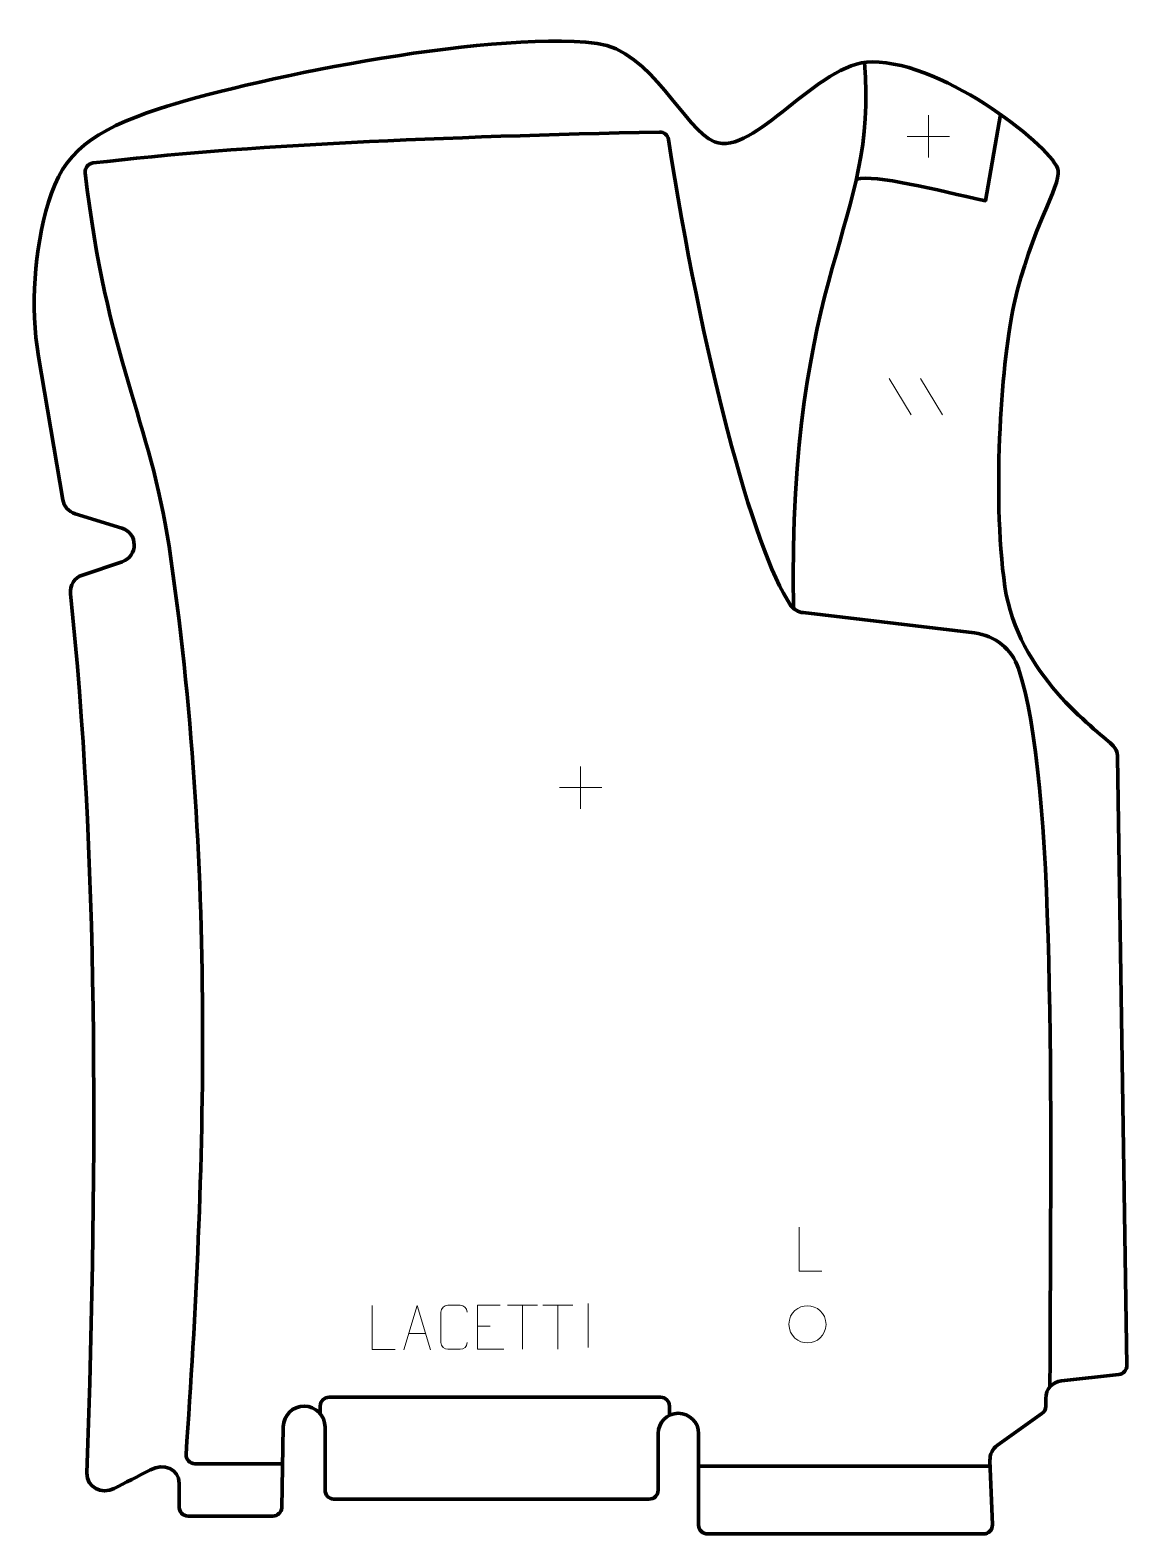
# Model space of a CAD drawing. Header units: millimetres. Extents: x -311 to 309, y -422 to 429.
import ezdxf

# ---------------------------------------------------------------- set-up
doc = ezdxf.new("R2010")
doc.units = ezdxf.units.MM
doc.header["$MEASUREMENT"] = 0
doc.layers.add('layer 1', color=7, linetype='Continuous')
doc.layers.add('layer 2', color=7, linetype='Continuous')

msp = doc.modelspace()

# ---------------------------------------------------------------- linework, layer by layer
at = {"layer": 'layer 1', "color": 12, "lineweight": 200}
msp.add_open_spline([(-174.0135, -412.3635), (-174.0135, -412.3635), (-222.0784, -412.3635), (-222.0784, -412.3635), (-222.0784, -412.3635), (-225.0089, -412.3635), (-227.1856, -409.8566), (-227.06, -406.9219), (-227.06, -406.9219), (-226.9206, -403.6754), (-227.0367, -397.1729), (-227.06, -393.9232), (-227.06, -393.9232), (-227.1203, -385.4806), (-235.944, -382.1666), (-243.3717, -386.1492), (-243.3717, -386.1492), (-249.8342, -389.6149), (-258.2684, -393.9239), (-263.7665, -396.7698), (-263.7665, -396.7698), (-270.966, -400.4965), (-279.5152, -396.1624), (-279.2383, -388.0458), (-279.2383, -388.0458), (-272.9976, -205.0608), (-273.2019, -34.3799), (-288.6035, 109.7017), (-288.6035, 109.7017), (-289.1055, 114.3979), (-286.2751, 118.808), (-281.8008, 120.2902), (-281.8008, 120.2902), (-281.8008, 120.2902), (-259.397, 127.8457), (-259.397, 127.8457), (-259.397, 127.8457), (-250.1461, 130.9108), (-250.2854, 144.0747), (-259.5991, 146.9425), (-259.5991, 146.9425), (-259.5991, 146.9425), (-285.9813, 155.0651), (-285.9813, 155.0651), (-285.9813, 155.0651), (-289.5941, 156.1776), (-292.2723, 159.2362), (-292.9042, 162.971), (-292.9042, 162.971), (-292.9042, 162.971), (-306.6177, 244.0637), (-306.6177, 244.0637), (-306.6177, 244.0637), (-311.4264, 272.498), (-309.0099, 304.2319), (-301.0509, 331.4086), (-301.0509, 331.4086), (-292.7913, 359.6113), (-275.8378, 371.8998), (-238.5658, 384.2267), (-238.5658, 384.2267), (-191.8679, 399.6715), (-55.8079, 428.8225), (9.397, 421.2864), (9.397, 421.2864), (39.5987, 417.7957), (59.2696, 372.0048), (75.727, 365.5679), (75.727, 365.5679), (98.4028, 356.699), (133.6196, 410.7313), (164.9395, 410.826), (164.9395, 410.826), (206.6622, 410.9526), (268.6636, 360.9513), (270.2102, 349.3778), (270.2102, 349.3778), (271.5067, 339.6723), (255.1709, 317.4095), (245.1316, 273.1217), (245.1316, 273.1217), (238.8772, 245.531), (232.343, 167.6676), (240.1161, 113.7385), (240.1161, 113.7385), (247.2221, 64.4348), (291.3656, 33.0514), (300.6493, 24.4161), (300.6493, 24.4161), (302.6492, 22.5556), (303.8031, 19.9579), (303.8447, 17.223), (303.8447, 17.223), (303.8447, 17.223), (309.0838, -327.1754), (309.0838, -327.1754), (309.0838, -327.1754), (309.123, -329.7607), (307.1933, -331.9514), (304.629, -332.2333), (304.629, -332.2333), (304.629, -332.2333), (272.0926, -335.8071), (272.0926, -335.8071), (272.0926, -335.8071), (267.0214, -336.3641), (263.1818, -340.6571), (263.1818, -345.7698), (263.1818, -345.7698), (263.1818, -345.7698), (263.1818, -350.2383), (263.1818, -350.2383), (263.1818, -350.2383), (263.1818, -351.859), (262.3997, -353.38), (261.0817, -354.3202), (261.0817, -354.3202), (261.0817, -354.3202), (235.8306, -372.3397), (235.8306, -372.3397), (235.8306, -372.3397), (233.0846, -374.2992), (231.5084, -377.5135), (231.6378, -380.8891), (231.6378, -380.8891), (231.6378, -380.8891), (233.0345, -417.2873), (233.0345, -417.2873), (233.0345, -417.2873), (233.1438, -420.1282), (230.8751, -422.4911), (228.0384, -422.4911), (228.0384, -422.4911), (228.0384, -422.4911), (71.8172, -422.4911), (71.8172, -422.4911), (71.8172, -422.4911), (69.056, -422.4911), (66.8172, -420.2474), (66.8172, -417.48), (66.8172, -417.48), (66.8172, -417.48), (66.8172, -365.6918), (66.8172, -365.6918), (66.8172, -365.6918), (66.8172, -359.3236), (61.6494, -354.1703), (55.2952, -354.2029), (55.2952, -354.2029), (48.9871, -354.235), (43.8902, -359.3692), (43.8902, -365.6918), (43.8902, -365.6918), (43.8902, -365.6918), (43.8902, -397.7665), (43.8902, -397.7665), (43.8902, -397.7665), (43.8902, -400.6054), (41.5393, -402.8774), (38.7086, -402.7742), (38.7086, -402.7742), (38.7086, -402.7742), (-139.7182, -402.7742), (-139.7182, -402.7742), (-139.7182, -402.7742), (-142.4071, -402.6763), (-144.5364, -400.4632), (-144.5364, -397.7665), (-144.5364, -397.7665), (-144.5364, -397.7665), (-144.5364, -362.0055), (-144.5364, -362.0055), (-144.5364, -362.0055), (-144.5364, -355.4665), (-149.8253, -350.1657), (-156.3495, -350.1657), (-156.3495, -350.1657), (-156.3495, -350.1657), (-156.3499, -350.1657), (-156.3499, -350.1657), (-156.3499, -350.1657), (-162.787, -350.1657), (-168.0392, -355.3314), (-168.1609, -361.7816), (-168.1609, -361.7816), (-168.1609, -361.7816), (-169.0259, -407.7076), (-169.0259, -407.7076), (-169.0259, -407.7076), (-169.2122, -410.3308), (-171.3899, -412.3635), (-174.0135, -412.3635)], degree=3, knots=[0, 0, 0, 0, 0.02040816, 0.02040816, 0.02040816, 0.02040816, 0.04081633, 0.04081633, 0.04081633, 0.04081633, 0.06122449, 0.06122449, 0.06122449, 0.06122449, 0.08163265, 0.08163265, 0.08163265, 0.08163265, 0.10204082, 0.10204082, 0.10204082, 0.10204082, 0.12244898, 0.12244898, 0.12244898, 0.12244898, 0.14285714, 0.14285714, 0.14285714, 0.14285714, 0.16326531, 0.16326531, 0.16326531, 0.16326531, 0.18367347, 0.18367347, 0.18367347, 0.18367347, 0.20408163, 0.20408163, 0.20408163, 0.20408163, 0.2244898, 0.2244898, 0.2244898, 0.2244898, 0.24489796, 0.24489796, 0.24489796, 0.24489796, 0.26530612, 0.26530612, 0.26530612, 0.26530612, 0.28571429, 0.28571429, 0.28571429, 0.28571429, 0.30612245, 0.30612245, 0.30612245, 0.30612245, 0.32653061, 0.32653061, 0.32653061, 0.32653061, 0.34693878, 0.34693878, 0.34693878, 0.34693878, 0.36734694, 0.36734694, 0.36734694, 0.36734694, 0.3877551, 0.3877551, 0.3877551, 0.3877551, 0.40816327, 0.40816327, 0.40816327, 0.40816327, 0.42857143, 0.42857143, 0.42857143, 0.42857143, 0.44897959, 0.44897959, 0.44897959, 0.44897959, 0.46938776, 0.46938776, 0.46938776, 0.46938776, 0.48979592, 0.48979592, 0.48979592, 0.48979592, 0.51020408, 0.51020408, 0.51020408, 0.51020408, 0.53061224, 0.53061224, 0.53061224, 0.53061224, 0.55102041, 0.55102041, 0.55102041, 0.55102041, 0.57142857, 0.57142857, 0.57142857, 0.57142857, 0.59183673, 0.59183673, 0.59183673, 0.59183673, 0.6122449, 0.6122449, 0.6122449, 0.6122449, 0.63265306, 0.63265306, 0.63265306, 0.63265306, 0.65306122, 0.65306122, 0.65306122, 0.65306122, 0.67346939, 0.67346939, 0.67346939, 0.67346939, 0.69387755, 0.69387755, 0.69387755, 0.69387755, 0.71428571, 0.71428571, 0.71428571, 0.71428571, 0.73469388, 0.73469388, 0.73469388, 0.73469388, 0.75510204, 0.75510204, 0.75510204, 0.75510204, 0.7755102, 0.7755102, 0.7755102, 0.7755102, 0.79591837, 0.79591837, 0.79591837, 0.79591837, 0.81632653, 0.81632653, 0.81632653, 0.81632653, 0.83673469, 0.83673469, 0.83673469, 0.83673469, 0.85714286, 0.85714286, 0.85714286, 0.85714286, 0.87755102, 0.87755102, 0.87755102, 0.87755102, 0.89795918, 0.89795918, 0.89795918, 0.89795918, 0.91836735, 0.91836735, 0.91836735, 0.91836735, 0.93877551, 0.93877551, 0.93877551, 0.93877551, 0.95918367, 0.95918367, 0.95918367, 0.95918367, 1, 1, 1, 1], dxfattribs=at)
at = {"layer": 'layer 1', "color": 250, "lineweight": 9}
for points in [[(196.8556, 380.5969), (196.8556, 380.5969), (196.8556, 356.619), (196.8556, 356.619)], [(184.8667, 368.6079), (184.8667, 368.6079), (208.8446, 368.6079), (208.8446, 368.6079)], [(174.7066, 231.6287), (174.7066, 231.6287), (187.0709, 211.0844), (187.0709, 211.0844)], [(192.4365, 231.6287), (192.4365, 231.6287), (204.8008, 211.0844), (204.8008, 211.0844)], [(0.0002, 11.9978), (0.0002, 11.9978), (0.0002, -11.9801), (0.0002, -11.9801)], [(-11.9887, 0.0088), (-11.9887, 0.0088), (11.9892, 0.0088), (11.9892, 0.0088)], [(-41.4012, -292.9016), (-41.4012, -292.9016), (-24.414, -292.9016), (-24.414, -292.9016)], [(-32.9074, -317.8316), (-32.9074, -317.8316), (-32.9074, -292.8781), (-32.9074, -292.8781)], [(-21.4012, -292.9016), (-21.4012, -292.9016), (-4.414, -292.9016), (-4.414, -292.9016)], [(-12.9074, -317.8316), (-12.9074, -317.8316), (-12.9074, -292.8781), (-12.9074, -292.8781)], [(4.3458, -292.0211), (4.3458, -292.0211), (4.3458, -316.9952), (4.3458, -316.9952)], [(-58.2935, -304.8735), (-58.2935, -304.8735), (-51.1254, -304.8735), (-51.1254, -304.8735)], [(-97.159, -308.9475), (-97.159, -308.9475), (-87.6633, -308.9475), (-87.6633, -308.9475)]]:
    msp.add_open_spline(points, degree=3, dxfattribs=at)
for points, knots in [([(136.5633, -273.7206), (136.5633, -273.7206), (123.6142, -273.7206), (123.6142, -273.7206), (123.6142, -273.7206), (123.6142, -273.7206), (123.6142, -248.767), (123.6142, -248.767)], [0, 0, 0, 0, 0.33333333, 0.33333333, 0.33333333, 0.33333333, 1, 1, 1, 1]), ([(-104.9618, -318.0437), (-104.9618, -318.0437), (-117.9109, -318.0437), (-117.9109, -318.0437), (-117.9109, -318.0437), (-117.9109, -318.0437), (-117.9109, -293.0901), (-117.9109, -293.0901)], [0, 0, 0, 0, 0.33333333, 0.33333333, 0.33333333, 0.33333333, 1, 1, 1, 1]), ([(-99.8816, -318.1969), (-99.8816, -318.1969), (-92.5106, -293.2434), (-92.5106, -293.2434), (-92.5106, -293.2434), (-92.5106, -293.2434), (-84.9407, -318.1969), (-84.9407, -318.1969)], [0, 0, 0, 0, 0.33333333, 0.33333333, 0.33333333, 0.33333333, 1, 1, 1, 1]), ([(-64.1113, -314.1672), (-64.2511, -316.4906), (-65.9283, -317.9702), (-68.076, -317.981), (-68.076, -317.981), (-70.4079, -317.9806), (-72.7398, -317.9806), (-75.0713, -317.981), (-75.0713, -317.981), (-76.9963, -318.0864), (-78.9684, -316.2019), (-78.9572, -314.1846), (-78.9572, -314.1846), (-78.9568, -308.4145), (-78.9568, -302.6448), (-78.9572, -296.8755), (-78.9572, -296.8755), (-78.953, -294.7374), (-77.2063, -293.0182), (-75.0539, -293.0317), (-75.0539, -293.0317), (-72.7282, -293.0317), (-70.4021, -293.0317), (-68.076, -293.0317), (-68.076, -293.0317), (-66.1294, -292.9962), (-64.138, -294.4877), (-64.1113, -296.9253)], [0, 0, 0, 0, 0.125, 0.125, 0.125, 0.125, 0.25, 0.25, 0.25, 0.25, 0.375, 0.375, 0.375, 0.375, 0.5, 0.5, 0.5, 0.5, 0.625, 0.625, 0.625, 0.625, 0.75, 0.75, 0.75, 0.75, 1, 1, 1, 1]), ([(-45.4196, -292.9938), (-45.4196, -292.9938), (-58.2935, -292.9938), (-58.2935, -292.9938), (-58.2935, -292.9938), (-58.2935, -292.9938), (-58.2935, -317.9474), (-58.2935, -317.9474), (-58.2935, -317.9474), (-58.2935, -317.9474), (-43.4277, -317.9474), (-43.4277, -317.9474)], [0, 0, 0, 0, 0.25, 0.25, 0.25, 0.25, 0.5, 0.5, 0.5, 0.5, 1, 1, 1, 1]), ([(117.926, -303.7534), (117.9967, -297.113), (123.2707, -293.267), (128.426, -293.364), (128.426, -293.364), (133.5813, -293.267), (138.8553, -297.3304), (138.926, -303.9708), (138.926, -303.9708), (138.5558, -310.3001), (134.1139, -314.3308), (128.426, -314.3602), (128.426, -314.3602), (123.2707, -314.4572), (117.9967, -310.3938), (117.926, -303.7534)], [0, 0, 0, 0, 0.2, 0.2, 0.2, 0.2, 0.4, 0.4, 0.4, 0.4, 0.6, 0.6, 0.6, 0.6, 1, 1, 1, 1])]:
    msp.add_open_spline(points, degree=3, knots=knots, dxfattribs=at)
at = {"layer": 'layer 2', "color": 142, "lineweight": 200}
for points in [[(160.6528, 410.4894), (168.7117, 318.2083), (117.3141, 295.0475), (120.5018, 101.4727)], [(66.8174, -384.1267), (66.8174, -384.1267), (231.8112, -384.1267), (231.8112, -384.1267)]]:
    msp.add_open_spline(points, degree=3, dxfattribs=at)
for points, knots in [([(237.6542, 381.0531), (237.6542, 381.0531), (229.0739, 332.1847), (229.0739, 332.1847), (229.0739, 332.1847), (201.1216, 338.3341), (166.8192, 347.1596), (156.057, 344.4876)], [0, 0, 0, 0, 0.33333333, 0.33333333, 0.33333333, 0.33333333, 1, 1, 1, 1]), ([(265.567, -339.2771), (266.0845, -174.1801), (269.2271, 2.9722), (247.8075, 67.3395), (247.8075, 67.3395), (244.1449, 78.3462), (234.4047, 86.1973), (222.9077, 87.5571), (222.9077, 87.5571), (222.9077, 87.5571), (125.9467, 99.0256), (125.9467, 99.0256), (125.9467, 99.0256), (123.0787, 99.3647), (120.5051, 100.9331), (118.8661, 103.3166), (118.8661, 103.3166), (97.3746, 134.5739), (68.2217, 247.551), (49.7795, 366.8493), (49.7795, 366.8493), (49.395, 369.3363), (47.2343, 371.1562), (44.7239, 371.1025), (44.7239, 371.1025), (-78.0772, 368.4619), (-190.4917, 363.735), (-275.8921, 353.5822), (-275.8921, 353.5822), (-278.6244, 353.2572), (-280.583, 350.7795), (-280.2683, 348.0399), (-280.2683, 348.0399), (-268.2837, 243.6892), (-243.2951, 207.0546), (-232.8278, 136.5818), (-232.8278, 136.5818), (-206.2283, -42.4972), (-212.0622, -218.6137), (-223.1758, -377.3623), (-223.1758, -377.3623), (-223.3787, -380.2612), (-221.0877, -382.7234), (-218.1882, -382.7234), (-218.1882, -382.7234), (-218.1882, -382.7234), (-168.5552, -382.7234), (-168.5552, -382.7234)], [0, 0, 0, 0, 0.07692308, 0.07692308, 0.07692308, 0.07692308, 0.15384615, 0.15384615, 0.15384615, 0.15384615, 0.23076923, 0.23076923, 0.23076923, 0.23076923, 0.30769231, 0.30769231, 0.30769231, 0.30769231, 0.38461538, 0.38461538, 0.38461538, 0.38461538, 0.46153846, 0.46153846, 0.46153846, 0.46153846, 0.53846154, 0.53846154, 0.53846154, 0.53846154, 0.61538462, 0.61538462, 0.61538462, 0.61538462, 0.69230769, 0.69230769, 0.69230769, 0.69230769, 0.76923077, 0.76923077, 0.76923077, 0.76923077, 0.84615385, 0.84615385, 0.84615385, 0.84615385, 1, 1, 1, 1]), ([(50.3285, -355.3626), (50.3285, -355.3626), (50.3285, -350.0876), (50.3285, -350.0876), (50.3285, -350.0876), (50.3285, -347.3202), (48.0897, -345.0764), (45.3286, -345.0764), (45.3286, -345.0764), (45.3286, -345.0764), (-142.2436, -345.0764), (-142.2436, -345.0764), (-142.2436, -345.0764), (-145.0052, -345.0764), (-147.2436, -347.3202), (-147.2436, -350.0876), (-147.2436, -350.0876), (-147.2436, -350.0876), (-147.2436, -354.4631), (-147.2436, -354.4631)], [0, 0, 0, 0, 0.16666667, 0.16666667, 0.16666667, 0.16666667, 0.33333333, 0.33333333, 0.33333333, 0.33333333, 0.5, 0.5, 0.5, 0.5, 0.66666667, 0.66666667, 0.66666667, 0.66666667, 1, 1, 1, 1])]:
    msp.add_open_spline(points, degree=3, knots=knots, dxfattribs=at)

doc.saveas('drawing.dxf')
